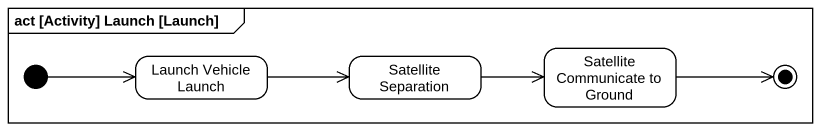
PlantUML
@startuml
mainframe act [Activity] Launch [Launch]
hide empty description
state "Launch Vehicle Launch" as Launch_Vehicle_Launch
state "Satellite Separation" as Satellite_Separation
state "Satellite Communicate to Ground" as Satellite_Communicate_to
[*] -right-> Launch_Vehicle_Launch
Launch_Vehicle_Launch -right-> Satellite_Separation
Satellite_Separation -right-> Satellite_Communicate_to
Satellite_Communicate_to -right-> [*]
@enduml
